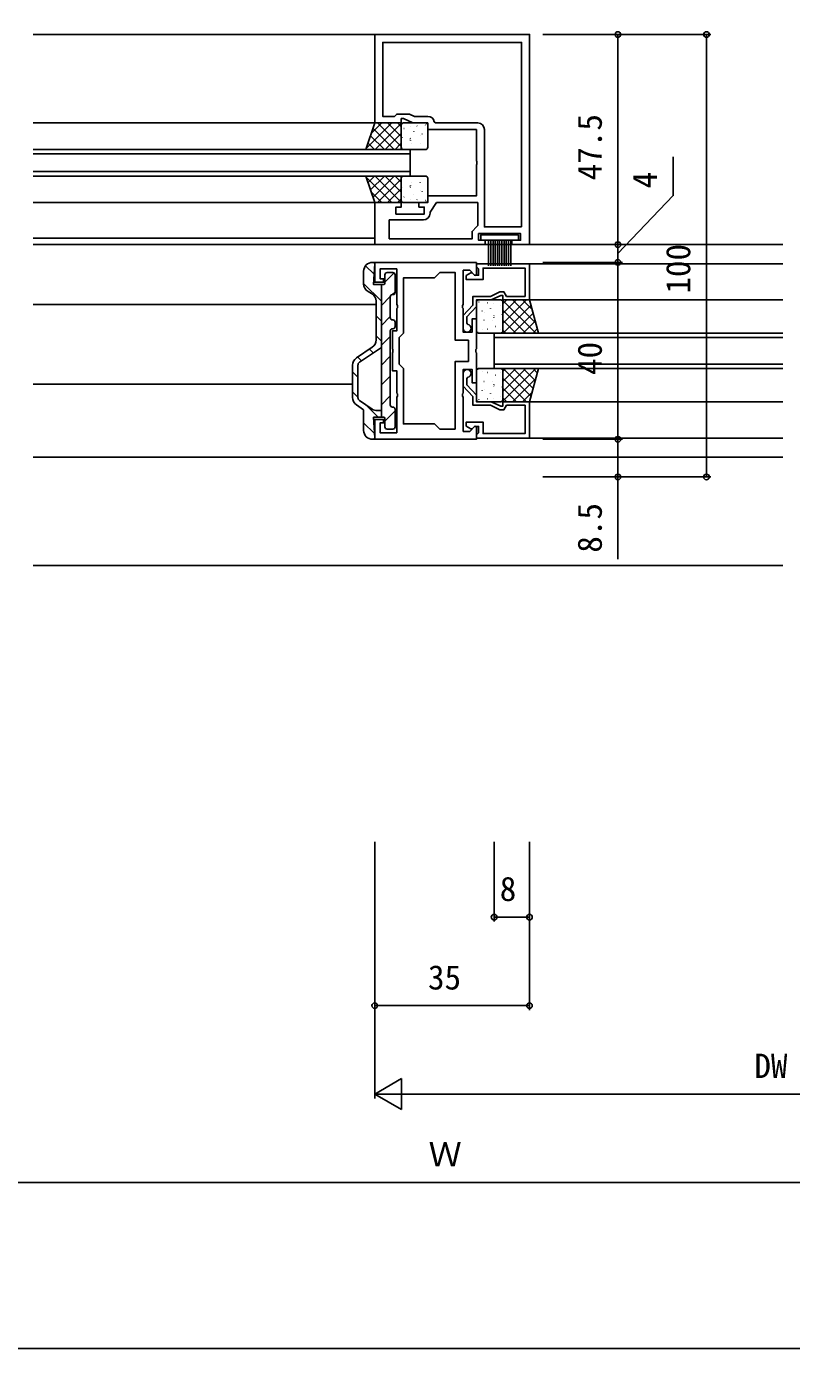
# Model space of a CAD drawing. Units: millimetres, scale not verified. Extents: x -437 to 438, y -681 to 679.
# Drawn here: x -115.6 to 57.4, y -681 to -382.2 of the extents above; entities that cross this region are included whole.
import ezdxf
from ezdxf.enums import TextEntityAlignment as Align

# ---------------------------------------------------------------- set-up
doc = ezdxf.new("R2010")
doc.units = ezdxf.units.MM
doc.header["$LTSCALE"] = 4
for name, color, linetype in [('0-2_YKK_11', 7, 'Continuous'), ('0-3_YKK_12', 2, 'Continuous'), ('0-4_YKK_13', 4, 'Continuous'), ('0-5_YKK_D', 6, 'Continuous'), ('0-6_YKK_ZWAK', 7, 'Continuous')]:
    doc.layers.add(name, color=color, linetype=linetype)
doc.styles.add('ＭＳ ゴシック', font='')
doc.styles.get('ＭＳ ゴシック').set_extended_font_data('MS Gothic')

msp = doc.modelspace()

# ---------------------------------------------------------------- linework, layer by layer
at = {"layer": '0-2_YKK_11'}
msp.add_line((-1.864, -384.3), (-1.864, -431.2), dxfattribs=at)
for points in [[(-1.864, -431.5), (-1.864, -384), (-36.864, -384), (-36.864, -404), (-30.864, -404), (-30.864, -403), (-30.364, -403), (-28.22, -404), (-24.864, -404), (-24.864, -405.5), (-13.864, -405.5), (-13.864, -412.542), (-13.744, -412.725), (-13.744, -413.275), (-13.864, -413.458), (-13.864, -420.5), (-24.864, -420.5), (-24.864, -422), (-26.864, -422), (-26.864, -423), (-25.664, -423), (-25.664, -424.6), (-32.064, -424.6), (-32.064, -423), (-30.864, -423), (-30.864, -422), (-36.864, -422), (-36.864, -431.5), (-11.864, -431.5), (-11.864, -430.5), (-13.364, -430.5), (-13.364, -429), (-3.864, -429), (-3.864, -430.5), (-5.864, -430.5), (-5.864, -431.5)], [(-18.664, -473.2), (-18.664, -457.9), (-15.664, -457.9), (-15.664, -453.1), (-18.664, -453.1), (-18.664, -437.8), (-22.164, -437.8), (-23.364, -439), (-30.364, -439), (-30.364, -451.5), (-31.364, -452.5), (-31.364, -458.5), (-30.364, -459.5), (-30.364, -472), (-23.364, -472), (-22.164, -473.2)]]:
    msp.add_lwpolyline(points, close=True, dxfattribs=at)
for points in [[(-3.664, -427.5), (-3.664, -385.8), (-35.064, -385.8), (-35.064, -402.5), (-32.364, -402.5), (-31.864, -402), (-28.964, -402), (-27.892, -402.5), (-24.864, -402.5)], [(-23.385, -403.75), (-23.09, -404), (-13.564, -404)], [(-12.064, -405.5), (-12.064, -427.5), (-3.664, -427.5)], [(-33.564, -430.2), (-14.864, -430.2), (-14.864, -428.5), (-13.864, -427.5), (-13.564, -427.2), (-13.564, -422), (-22.864, -422), (-24.364, -424.142), (-24.364, -424.4)], [(-25.864, -425.9), (-33.564, -425.9), (-33.564, -430.2)], [(-13.864, -435.5), (-36.864, -435.5), (-36.864, -440), (-34.864, -440), (-34.864, -439.2), (-35.664, -439.2), (-35.664, -437), (-31.864, -437), (-31.864, -445.042), (-31.744, -445.225), (-31.744, -445.775), (-31.864, -445.958), (-31.864, -451), (-32.864, -451), (-32.864, -455.042), (-32.744, -455.225), (-32.744, -455.775), (-32.864, -455.958), (-32.864, -460), (-31.864, -460), (-31.864, -465.042), (-31.744, -465.225), (-31.744, -465.775), (-31.864, -465.958), (-31.864, -474), (-35.664, -474), (-35.664, -471.8), (-34.864, -471.8), (-34.864, -471), (-36.864, -471), (-36.864, -475.5), (-13.864, -475.5), (-13.864, -472.7), (-14.235, -472.546), (-15.389, -473.7), (-16.864, -473.7), (-16.864, -465.958), (-16.984, -465.775), (-16.984, -465.225), (-16.864, -465.042)], [(-16.864, -465.042), (-16.864, -459.7), (-14.864, -459.7), (-14.864, -462.7), (-13.864, -462.7), (-13.864, -455.958), (-13.984, -455.775), (-13.984, -455.225), (-13.864, -455.042), (-13.864, -448.3), (-14.864, -448.3), (-14.864, -451.3), (-16.864, -451.3), (-16.864, -445.958), (-16.984, -445.775), (-16.984, -445.225), (-16.864, -445.042), (-16.864, -437.3), (-15.389, -437.3), (-14.235, -438.454), (-13.864, -438.3), (-13.864, -435.5)], [(-16.864, -450.399), (-16.864, -447.478), (-14.664, -445.178), (-14.664, -443.199), (-10.686, -443.199), (-8.542, -442.199), (-7.642, -442.199), (-7.064, -443.199), (-2.864, -443.199), (-2.864, -436.799), (-12.364, -436.799), (-12.364, -439.399), (-16.164, -439.399), (-16.164, -438.499), (-15.125, -437.899), (-14.814, -437.899), (-14.314, -438.399), (-13.364, -438.399), (-13.364, -436.999), (-13.564, -436.799), (-13.864, -436.499), (-13.864, -435.799)], [(-16.864, -450.399), (-16.864, -447.478), (-14.664, -445.178), (-14.664, -443.199), (-10.686, -443.199), (-8.542, -442.199), (-7.642, -442.199), (-7.064, -443.199), (-2.864, -443.199), (-2.864, -436.799), (-12.364, -436.799), (-12.364, -439.399), (-16.164, -439.399), (-16.164, -438.499), (-15.125, -437.899), (-14.814, -437.899), (-14.314, -438.399), (-13.364, -438.399), (-13.364, -436.999), (-13.564, -436.799), (-13.864, -436.499), (-13.864, -435.799)], [(-13.864, -435.799), (-1.864, -435.799), (-1.864, -443.999), (-7.864, -443.999), (-7.864, -442.999), (-8.364, -442.999), (-10.509, -443.999), (-13.864, -443.999), (-13.864, -445.499), (-16.064, -447.799), (-16.064, -449.216), (-15.814, -449.511)], [(-13.864, -435.799), (-1.864, -435.799), (-1.864, -443.999), (-7.864, -443.999), (-7.864, -442.999), (-8.364, -442.999), (-10.509, -443.999), (-13.864, -443.999), (-13.864, -445.499), (-16.064, -447.799), (-16.064, -449.216), (-15.814, -449.511)], [(-16.864, -460.6), (-16.864, -463.521), (-14.664, -465.821), (-14.664, -467.8), (-10.686, -467.8), (-8.542, -468.8), (-7.642, -468.8), (-7.064, -467.8), (-2.864, -467.8), (-2.864, -474.2), (-12.364, -474.2), (-12.364, -471.6), (-16.164, -471.6), (-16.164, -472.5), (-15.125, -473.1), (-14.814, -473.1), (-14.314, -472.6), (-13.364, -472.6), (-13.364, -474), (-13.564, -474.2), (-13.864, -474.5), (-13.864, -475.2)], [(-13.864, -475.2), (-1.864, -475.2), (-1.864, -467), (-7.864, -467), (-7.864, -468), (-8.364, -468), (-10.509, -467), (-13.864, -467), (-13.864, -465.5), (-16.064, -463.2), (-16.064, -461.783), (-15.814, -461.488)]]:
    msp.add_lwpolyline(points, dxfattribs=at)
for centre, radius, start, end in [((-24.864, -404), 1.5, 9.59408, 89.99999), ((-13.564, -405.5), 1.5, 0.00001, 89.99999), ((-25.864, -424.4), 1.5, 270.00001, 359.99999), ((-15.964, -450.399), 0.9, 180, 80.40594), ((-15.964, -450.399), 0.9, 180, 80.40594), ((-15.964, -460.6), 0.9, 279.59406, 180)]:
    msp.add_arc(centre, radius, start, end, dxfattribs=at)
at = {"layer": '0-3_YKK_12'}
for p, q in [((-36.864, -384), (-114.115, -384)), ((-36.864, -404), (-114.115, -404)), ((-28.865, -410), (-114.115, -410)), ((-28.865, -411), (-114.115, -411)), ((-28.865, -410), (-28.865, -416)), ((-28.865, -415), (-114.115, -415)), ((-28.865, -416), (-114.115, -416)), ((-36.864, -422), (-114.115, -422)), ((-36.864, -430), (-114.115, -430)), ((55.385, -431.5), (-114.115, -431.5)), ((-13.864, -435.8), (55.385, -435.8)), ((-36.565, -445), (-114.115, -445)), ((-1.864, -444), (55.385, -444)), ((-9.864, -459.5), (-9.864, -451.5)), ((-9.864, -451.5), (55.385, -451.5)), ((-9.864, -452.5), (55.385, -452.5)), ((-9.864, -458.5), (55.385, -458.5)), ((-9.864, -459.5), (55.385, -459.5)), ((-41.864, -463), (-114.115, -463)), ((-1.864, -467), (55.385, -467)), ((-13.864, -475.201), (-5.856, -475.2)), ((-13.864, -475.2), (55.385, -475.2)), ((55.385, -479.5), (-114.115, -479.5)), ((55.385, -504), (-114.115, -504))]:
    msp.add_line(p, q, dxfattribs=at)
at = {"layer": '0-4_YKK_13'}
for p, q in [((-38.791, -409.78), (-33.012, -404)), ((-37.669, -406.412), (-35.257, -404)), ((-37.26, -405.185), (-32.444, -410)), ((-36.767, -410), (-30.865, -404.098)), ((-36.199, -404), (-30.865, -409.334)), ((-34.522, -410), (-30.865, -406.343)), ((-33.954, -404), (-30.865, -407.089)), ((-31.709, -404), (-30.865, -404.844)), ((-30.865, -404.5), (-30.865, -409.5)), ((-25.365, -404), (-30.365, -404)), ((-30.244, -405.235), (-30.22, -405.278)), ((-28.787, -404.808), (-28.78, -404.814)), ((-28.053, -405.878), (-28.029, -405.921)), ((-27.373, -404.636), (-27.285, -404.683)), ((-25.429, -404.444), (-25.405, -404.488)), ((-24.865, -409.5), (-24.865, -404.5)), ((-38.382, -408.552), (-36.934, -410)), ((-37.821, -406.868), (-34.689, -410)), ((-32.277, -410), (-30.865, -408.588)), ((-30.77, -406.627), (-30.763, -406.634)), ((-30.677, -407.311), (-30.653, -407.355)), ((-28.898, -407.526), (-28.809, -407.572)), ((-28.787, -407.902), (-28.763, -407.946)), ((-28.603, -408.569), (-28.595, -408.575)), ((-26.595, -408.545), (-26.571, -408.589)), ((-26.583, -406.783), (-26.575, -406.789)), ((-26.163, -406.469), (-26.139, -406.513)), ((-30.365, -410), (-25.365, -410)), ((-29.219, -409.979), (-29.208, -410)), ((-38.791, -416.22), (-33.012, -422)), ((-38.382, -417.448), (-36.934, -416)), ((-37.821, -419.132), (-34.689, -416)), ((-37.26, -420.815), (-32.444, -416)), ((-36.767, -416), (-30.865, -421.902)), ((-36.199, -422), (-30.865, -416.666)), ((-34.522, -416), (-30.865, -419.657)), ((-32.277, -416), (-30.865, -417.412)), ((-30.865, -421.5), (-30.865, -416.5)), ((-30.365, -416), (-25.365, -416)), ((-29.219, -416.021), (-29.208, -416)), ((-28.787, -418.098), (-28.763, -418.054)), ((-28.603, -417.431), (-28.595, -417.425)), ((-26.595, -417.454), (-26.571, -417.411)), ((-24.865, -416.5), (-24.865, -421.5)), ((-37.669, -419.588), (-35.257, -422)), ((-33.954, -422), (-30.865, -418.911)), ((-31.709, -422), (-30.865, -421.156)), ((-30.77, -419.373), (-30.763, -419.366)), ((-30.677, -418.689), (-30.653, -418.645)), ((-30.244, -420.765), (-30.22, -420.721)), ((-28.898, -418.474), (-28.809, -418.428)), ((-28.787, -421.192), (-28.78, -421.185)), ((-28.053, -420.122), (-28.029, -420.078)), ((-27.373, -421.364), (-27.285, -421.317)), ((-26.583, -419.217), (-26.575, -419.211)), ((-26.163, -419.531), (-26.139, -419.487)), ((-25.365, -422), (-30.365, -422)), ((-25.429, -421.556), (-25.405, -421.512)), ((-11.114, -430.47), (-11.114, -436.27)), ((-10.614, -430.47), (-10.614, -436.27)), ((-10.114, -430.47), (-10.114, -436.27)), ((-9.614, -430.47), (-9.614, -436.27)), ((-9.114, -430.47), (-9.114, -436.27)), ((-8.614, -430.47), (-8.614, -436.27)), ((-8.114, -430.47), (-8.114, -436.27)), ((-7.614, -430.47), (-7.614, -436.27)), ((-7.114, -430.47), (-7.114, -436.27)), ((-6.614, -430.47), (-6.614, -436.27)), ((-6.114, -430.47), (-6.114, -436.27)), ((-37.015, -438.169), (-38.929, -436.255)), ((-37.164, -435.5), (-37.364, -435.5)), ((-39.364, -437.5), (-39.364, -440.343)), ((-32.489, -437.883), (-34.565, -439.958)), ((-34.565, -440.2), (-34.565, -438.3)), ((-34.065, -437.8), (-32.765, -437.8)), ((-32.265, -442.3), (-32.265, -438.3)), ((-35.365, -444.31), (-39.364, -440.31)), ((-38.357, -442.079), (-37.572, -442.527)), ((-35.365, -470.5), (-35.365, -440.5)), ((-35.107, -440.5), (-35.365, -440.758)), ((-32.265, -442.148), (-32.919, -442.803)), ((-36.565, -453.044), (-36.565, -444.264)), ((-33.361, -443.245), (-35.365, -445.248)), ((-33.365, -443.3), (-33.365, -448)), ((-32.865, -442.8), (-32.765, -442.8)), ((-13.864, -451), (-13.864, -444.5)), ((-13.364, -444), (-8.364, -444)), ((-13.301, -444.444), (-13.325, -444.488)), ((-11.356, -444.636), (-11.444, -444.683)), ((-9.942, -444.808), (-9.949, -444.814)), ((-8.485, -445.235), (-8.509, -445.278)), ((-2.53, -444), (-7.864, -449.334)), ((-4.775, -444), (-7.864, -447.089)), ((-7.02, -444), (-7.864, -444.844)), ((-0.463, -451.5), (-7.864, -444.098)), ((-7.864, -444.5), (-7.864, -451)), ((-0.463, -449.254), (-5.718, -444)), ((-1.28, -446.193), (-3.472, -444)), ((-35.365, -448.8), (-36.565, -447.6)), ((-33.365, -447.738), (-35.365, -449.738)), ((-12.567, -446.469), (-12.591, -446.513)), ((-12.147, -446.783), (-12.154, -446.789)), ((-10.677, -445.878), (-10.701, -445.921)), ((-9.943, -447.902), (-9.967, -447.946)), ((-9.832, -447.526), (-9.92, -447.572)), ((-8.053, -447.311), (-8.077, -447.355)), ((-7.959, -446.627), (-7.967, -446.634)), ((-2.708, -451.5), (-7.864, -446.343)), ((-1.532, -445.247), (-7.785, -451.5)), ((-1.059, -447.019), (-5.54, -451.5)), ((-33.365, -467.7), (-33.365, -451)), ((-32.764, -450.5), (-32.865, -450.5)), ((-32.864, -448.5), (-32.764, -448.5)), ((-32.264, -450), (-32.264, -449)), ((-13.592, -451.213), (-13.616, -451.257)), ((-12.592, -450.777), (-12.6, -450.784)), ((-12.134, -448.545), (-12.158, -448.589)), ((-11.4, -450.57), (-11.424, -450.614)), ((-10.127, -448.569), (-10.134, -448.575)), ((-9.51, -449.979), (-9.534, -450.023)), ((-8.405, -450.621), (-8.412, -450.628)), ((-4.953, -451.5), (-7.864, -448.588)), ((-7.198, -451.5), (-7.864, -450.833)), ((-0.587, -448.792), (-3.295, -451.5)), ((-0.114, -450.564), (-1.05, -451.5)), ((-35.365, -453.29), (-36.565, -452.09)), ((-33.365, -452.229), (-35.365, -454.229)), ((-8.364, -451.5), (-13.364, -451.5)), ((-40.988, -457.108), (-37.441, -454.698)), ((-39.852, -457.783), (-40.713, -456.922)), ((-40.314, -458.097), (-35.365, -454.731)), ((-37.179, -455.965), (-38.04, -455.105)), ((-33.365, -456.719), (-35.365, -458.719)), ((-41.864, -458.762), (-41.864, -466.043)), ((-40.664, -458.758), (-40.664, -466.042)), ((-13.864, -460), (-13.864, -466.5)), ((-13.592, -459.787), (-13.616, -459.743)), ((-8.364, -459.5), (-13.364, -459.5)), ((-0.463, -459.5), (-7.864, -466.902)), ((-2.708, -459.5), (-7.864, -464.657)), ((-4.953, -459.5), (-7.864, -462.412)), ((-7.198, -459.5), (-7.864, -460.167)), ((-7.864, -466.5), (-7.864, -460)), ((-1.532, -465.753), (-7.785, -459.5)), ((-1.059, -463.981), (-5.54, -459.5)), ((-0.587, -462.208), (-3.295, -459.5)), ((-0.114, -460.436), (-1.05, -459.5)), ((-40.664, -461.461), (-41.864, -460.261)), ((-33.365, -461.209), (-35.365, -463.209)), ((-12.592, -460.223), (-12.6, -460.216)), ((-12.134, -462.454), (-12.158, -462.411)), ((-11.4, -460.43), (-11.424, -460.386)), ((-10.127, -462.431), (-10.134, -462.425)), ((-9.943, -463.098), (-9.967, -463.054)), ((-9.51, -461.021), (-9.534, -460.977)), ((-8.405, -460.378), (-8.412, -460.372)), ((-2.53, -467), (-7.864, -461.666)), ((-0.463, -461.746), (-5.718, -467)), ((-40.664, -465.951), (-41.864, -464.751)), ((-33.365, -465.699), (-35.365, -467.699)), ((-12.567, -464.531), (-12.591, -464.487)), ((-12.147, -464.217), (-12.154, -464.211)), ((-10.677, -465.122), (-10.701, -465.078)), ((-9.832, -463.474), (-9.92, -463.428)), ((-8.485, -465.765), (-8.509, -465.721)), ((-8.053, -463.689), (-8.077, -463.645)), ((-7.959, -464.373), (-7.967, -464.366)), ((-4.775, -467), (-7.864, -463.911)), ((-7.02, -467), (-7.864, -466.156)), ((-1.28, -464.807), (-3.472, -467)), ((-40.988, -467.698), (-39.364, -468.8)), ((-40.314, -466.703), (-37.445, -468.654)), ((-39.364, -473.5), (-39.364, -468.8)), ((-36.115, -470.5), (-39.058, -467.557)), ((-36.321, -469), (-35.365, -469)), ((-32.265, -469.089), (-34.565, -471.389)), ((-32.865, -468.2), (-32.765, -468.2)), ((-32.265, -468.7), (-32.265, -472.7)), ((-13.364, -467), (-8.364, -467)), ((-13.301, -466.556), (-13.325, -466.512)), ((-11.356, -466.364), (-11.444, -466.317)), ((-9.942, -466.192), (-9.949, -466.185)), ((-36.929, -474.176), (-39.364, -471.741)), ((-34.864, -470.5), (-37.164, -470.5)), ((-37.164, -470.5), (-36.865, -475.181)), ((-34.565, -470.8), (-34.565, -472.7)), ((-34.065, -473.2), (-32.765, -473.2)), ((-37.164, -475.5), (-37.364, -475.5))]:
    msp.add_line(p, q, dxfattribs=at)
for points in [[(-38.865, -410), (-36.865, -404), (-30.865, -404), (-30.865, -410)], [(-38.865, -416), (-36.865, -422), (-30.865, -422), (-30.865, -416)], [(-4.364, -429.271), (-12.864, -429.271), (-12.864, -430.471), (-4.364, -430.471)], [(0.136, -451.5), (-1.864, -444), (-7.864, -444), (-7.864, -451.5)], [(0.136, -459.5), (-1.864, -467), (-7.864, -467), (-7.864, -459.5)]]:
    msp.add_lwpolyline(points, close=True, dxfattribs=at)
msp.add_lwpolyline([(-34.865, -440.5), (-37.164, -440.5), (-36.865, -435.819)], dxfattribs=at)
for centre, radius, start, end in [((-30.365, -404.5), 0.5, 90, 180), ((-25.365, -404.5), 0.5, 0, 90), ((-30.365, -409.5), 0.5, 180, 270), ((-25.365, -409.5), 0.5, 270, 0), ((-30.365, -416.5), 0.5, 90, 180), ((-25.365, -416.5), 0.5, 0, 90), ((-30.365, -421.5), 0.5, 180, 270), ((-25.365, -421.5), 0.5, 270, 0), ((-37.364, -437.5), 2, 90, 180), ((-37.164, -435.8), 0.3, 356.34024, 90), ((-34.065, -438.3), 0.5, 90.00359, 180.00359), ((-32.765, -438.3), 0.5, 0.00359, 90.00359), ((-37.364, -440.343), 2, 180, 240.25462), ((-34.865, -440.2), 0.3, 270, 0.00359), ((-38.565, -444.264), 2, 360, 60.25462), ((-32.865, -443.3), 0.5, 90.00003, 180), ((-32.765, -442.3), 0.5, 270, 0.00359), ((-13.364, -444.5), 0.5, 90, 180), ((-8.364, -444.5), 0.5, 0, 90), ((-32.865, -448), 0.5, 180, 270.00359), ((-32.865, -451), 0.5, 90.02863, 180), ((-32.764, -449), 0.5, 0.00359, 90.00359), ((-32.764, -450), 0.5, 270.00359, 0.00359), ((-13.364, -451), 0.5, 180, 270), ((-8.364, -451), 0.5, 270, 0), ((-38.565, -453.044), 2, 304.18899, 360), ((-39.864, -458.762), 2, 124.18899, 179.99711), ((-39.864, -458.758), 0.8, 124.21613, 179.99711), ((-13.364, -460), 0.5, 90, 180), ((-8.364, -460), 0.5, 0, 90), ((-39.864, -466.044), 2, 179.99711, 235.83194), ((-39.864, -466.042), 0.8, 179.99711, 235.78387), ((-36.321, -467), 2, 235.78387, 270), ((-32.865, -467.7), 0.5, 180, 270), ((-32.765, -468.7), 0.5, 359.99641, 90), ((-13.364, -466.5), 0.5, 180, 270), ((-8.364, -466.5), 0.5, 270, 0), ((-34.865, -470.8), 0.3, 359.99641, 90), ((-37.364, -473.5), 2, 180, 270), ((-34.065, -472.7), 0.5, 179.99641, 269.99641), ((-32.765, -472.7), 0.5, 269.99641, 359.99641), ((-37.164, -475.2), 0.3, 270, 3.65976)]:
    msp.add_arc(centre, radius, start, end, dxfattribs=at)
at = {"layer": '0-5_YKK_D'}
for p, q in [((1.136, -384), (19.136, -384)), ((1.136, -384), (39.136, -384)), ((18.136, -384), (18.136, -431.499)), ((38.136, -384), (38.136, -484)), ((18.136, -431.499), (18.136, -435.5)), ((1.136, -435.499), (19.136, -435.499)), ((1.136, -435.5), (19.136, -435.5)), ((18.136, -435.499), (18.136, -475.499)), ((1.136, -475.499), (19.136, -475.499)), ((1.136, -475.5), (19.136, -475.5)), ((1.136, -484), (19.136, -484)), ((1.136, -484), (39.136, -484)), ((-36.864, -566.5), (-36.864, -624.5)), ((-36.864, -566.5), (-36.864, -604.5)), ((-9.864, -566.5), (-9.864, -584.5)), ((-1.864, -566.5), (-1.864, -604.5)), ((-1.864, -566.5), (-1.864, -584.5)), ((-1.864, -583.5), (-9.864, -583.5)), ((-36.864, -603.5), (-1.864, -603.5)), ((-36.864, -623.5), (-30.802, -620)), ((-30.802, -627), (-30.802, -620)), ((-36.864, -623.5), (-30.802, -627)), ((-36.864, -623.5), (-24.74, -623.5)), ((-29.864, -623.5), (143.634, -623.5)), ((148.634, -643.5), (-187.366, -643.5))]:
    msp.add_line(p, q, dxfattribs=at)
for points in [[(18.136, -433.499), (30.636, -420.412), (30.636, -411.681)], [(18.136, -475.5), (18.136, -484), (18.136, -502.61)]]:
    msp.add_lwpolyline(points, dxfattribs=at)
for centre in [(18.136, -384), (38.136, -384), (18.136, -431.499), (18.136, -431.499), (18.136, -435.499), (18.136, -435.5), (18.136, -475.499), (18.136, -475.5), (18.136, -484), (38.136, -484), (-9.864, -583.5), (-1.864, -583.5), (-36.864, -603.5), (-1.864, -603.5)]:
    msp.add_circle(centre, 0.637, dxfattribs=at)
at = {"layer": '0-6_YKK_ZWAK'}
msp.add_lwpolyline([(-436.8, -681), (438.2, -681), (438.2, 644)], dxfattribs=at)

# ---------------------------------------------------------------- texts
at = {"layer": '0-5_YKK_D', "style": 'ＭＳ ゴシック'}
for s, p in [('47.5', (16.136, -416.954)), ('4', (28.636, -418.795)), ('100', (36.136, -442.565)), ('40', (16.136, -460.954)), ('8.5', (16.136, -501.121))]:
    msp.add_text(s, height=5.499, rotation=90, dxfattribs=at).set_placement(p, align=Align.BOTTOM_LEFT)
for s, p in [('8', (-8.592, -581.5)), ('35', (-24.819, -601.5)), ('DW', (48.98, -621.5)), ('Ｗ', (-24.692, -641.5))]:
    msp.add_text(s, height=5.499, dxfattribs=at).set_placement(p, align=Align.BOTTOM_LEFT)

doc.saveas('drawing.dxf')
